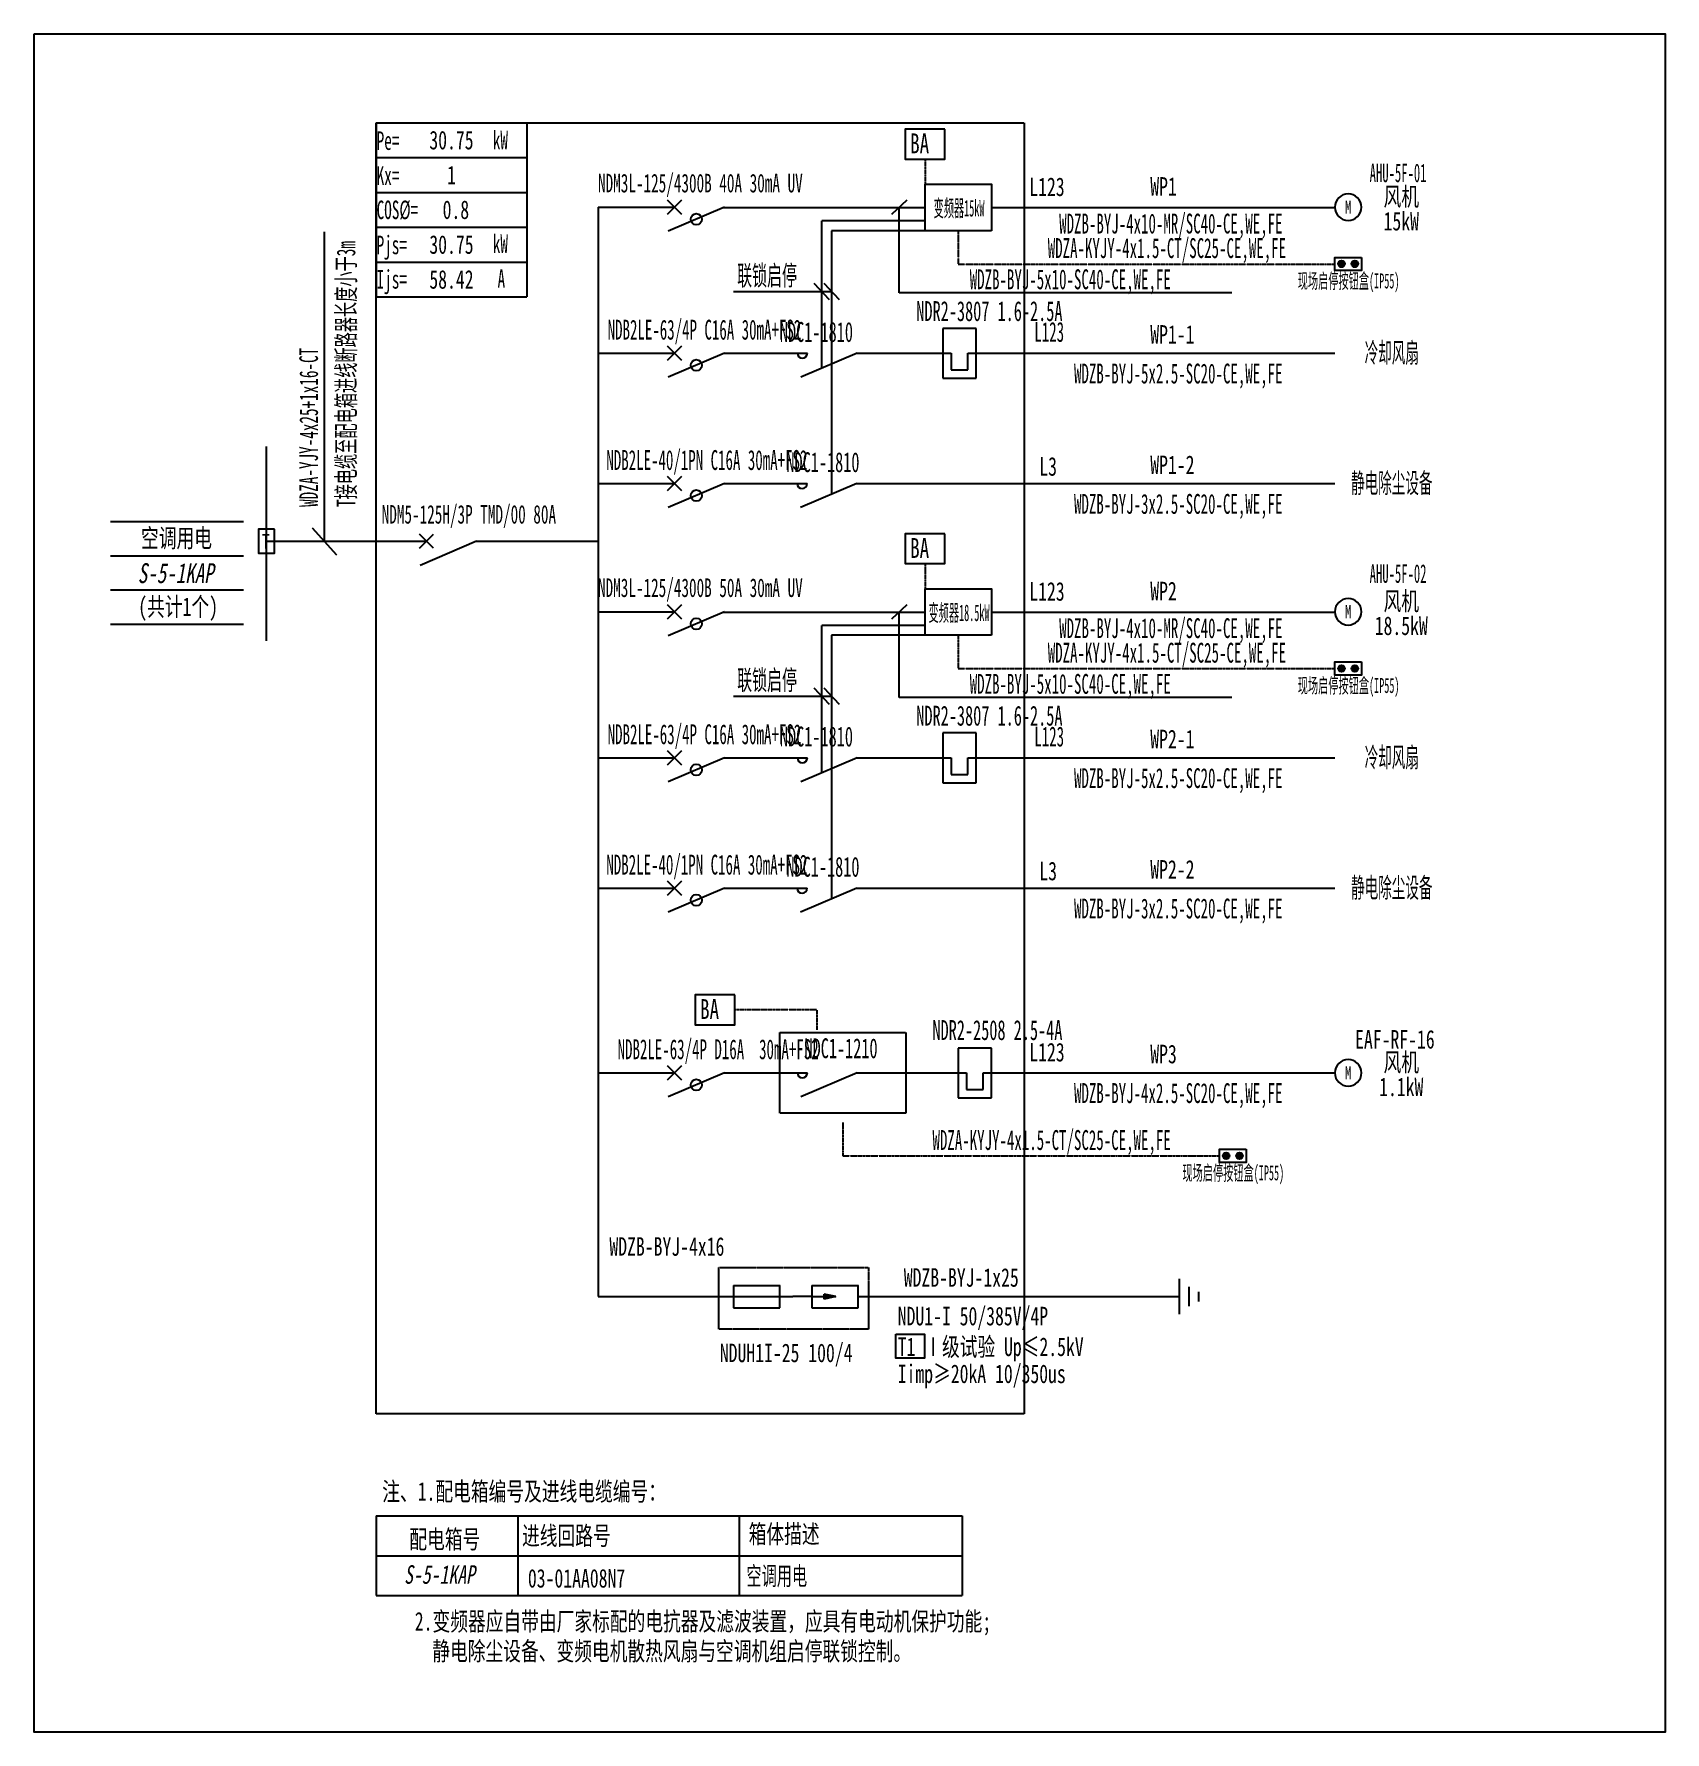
# Model space of a CAD drawing. Extents: x 307521 to 309944, y 295548 to 298073.
import ezdxf
from ezdxf.enums import TextEntityAlignment as Align

# ---------------------------------------------------------------- set-up
doc = ezdxf.new("R2010")
doc.units = 0
doc.header["$MEASUREMENT"] = 0
for name, pattern in [('DASH', [0.35, 0.25, -0.1]), ('DASHDOT', [1, 0.5, -0.25, 0, -0.25]), ('DASHED', [0.75, 0.5, -0.25]), ('DASHED2', [0.375, 0.25, -0.125])]:
    doc.linetypes.add(name, pattern=pattern)
for name, color, linetype in [('D_E_Eqpm(强电设备)', 100, 'Continuous'), ('D_E_Eqpm（强电设备）', 100, 'Continuous'), ('D_E_Text(强电文字)', 51, 'Continuous'), ('D_E_Text（强电文字）', 51, 'Continuous'), ('D_E_Wire(强电线缆)', 10, 'Continuous'), ('D_E_Wire（强电线缆）', 10, 'Continuous'), ('D_T_TableDim(表格尺寸)', 255, 'Continuous'), ('D_T_TableDim（表格尺寸）', 255, 'Continuous'), ('DQ_Eqpm', 100, 'Continuous'), ('E_E_Text（强电文字）', 51, 'Continuous'), ('E_E_Wire（强电线缆）', 10, 'Continuous'), ('系统图', 220, 'Continuous')]:
    doc.layers.add(name, color=color, linetype=linetype)
doc.styles.add('电气', font='', dxfattribs={"width": 0.7})
doc.styles.add('电气箱', font='simhei.ttf', dxfattribs={"width": 0.8, "oblique": 10})
doc.styles.get('电气').set_extended_font_data('SimSun')

# ---------------------------------------------------------------- blocks, each defined once
blk = doc.blocks.new('1')
at = {"layer": 'D_E_Eqpm(强电设备)'}
for p, q in [((-314387, 61832), (-314387, 61082)), ((-313887, 61832), (-314387, 61832)), ((-313887, 61082), (-313887, 61832)), ((-314262, 61457), (-314262, 61207)), ((-314012, 61207), (-314012, 61457)), ((-314262, 61207), (-314012, 61207)), ((-314387, 61082), (-313887, 61082))]:
    blk.add_line(p, q, dxfattribs=at)
blk = doc.blocks.new('T接箱')
at = {"layer": 'DQ_Eqpm'}
blk.add_lwpolyline([(313, 172), (73, 172), (73, -188), (313, -188)], close=True, dxfattribs=at)
at = {"layer": 'DQ_Eqpm', "color": 51, "style": '电气', "width": 0.8}
blk.add_text('T', height=220, dxfattribs=at).set_placement((120, -121))
blk = doc.blocks.new('电机启停按钮')
at = {"layer": 'D_E_Eqpm（强电设备）'}
for points in [[(150, 300, 1), (50, 300, 1)], [(50, 100, 1), (150, 100, 1)]]:
    blk.add_hatch(color=51, dxfattribs=at).paths.add_polyline_path(points)
blk.add_lwpolyline([(0, 400), (200, 400), (200, 0), (0, 0)], close=True, dxfattribs=at)
for centre in [(100, 300), (100, 100)]:
    blk.add_circle(centre, 50, dxfattribs=at)
blk = doc.blocks.new('电机')
at = {"layer": 'D_E_Eqpm（强电设备）'}
for start, end in [(90, 180), (180, 270), (0, 90), (270, 0)]:
    blk.add_arc((0, 0), 200, start, end, dxfattribs=at)
at = {"layer": 'D_E_Eqpm（强电设备）', "color": 51, "style": '电气', "width": 0.7}
blk.add_text('M', height=200, dxfattribs=at).set_placement((0, 0), align=Align.MIDDLE)

msp = doc.modelspace()

# ---------------------------------------------------------------- linework, layer by layer
at = {"linetype": 'DASHED'}
for p, q in [((308028.9, 297940.8, 0), (308991.9, 297940.8, 0)), ((308028.9, 296021.7, 0), (308028.9, 297940.8, 0)), ((308991.9, 297940.8, 0), (308991.9, 296021.7, 0)), ((308991.9, 296021.7, 0), (308028.9, 296021.7, 0))]:
    msp.add_line(p, q, dxfattribs=at)
for p, q in [((307634.5, 297348.2, 0), (307831.7, 297348.2, 0)), ((307634.5, 297297.3, 0), (307831.7, 297297.3, 0)), ((307634.5, 297246.4, 0), (307831.7, 297246.4, 0)), ((307634.5, 297195.5, 0), (307831.7, 297195.5, 0))]:
    msp.add_line(p, q)
at = {"linetype": 'DASHED2', "elevation": 0}
msp.add_lwpolyline([(308538.2, 296239.3), (308760.9, 296239.3), (308760.9, 296147.5), (308538.2, 296147.5)], close=True, dxfattribs=at)
at = {"layer": 'D_E_Eqpm(强电设备)', "color": 100}
for p, q in [((308462.2, 297805.1, 0), (308483.1, 297826, 0)), ((308483.1, 297805.1, 0), (308462.2, 297826, 0)), ((308483.1, 297826, 0), (308462.2, 297805.1, 0)), ((308462.2, 297826, 0), (308483.1, 297805.1, 0)), ((308546.6, 297815.5, 0), (308463.2, 297779.7, 0)), ((308462.2, 297587.9, 0), (308483.1, 297608.8, 0)), ((308483.1, 297587.9, 0), (308462.2, 297608.8, 0)), ((308483.1, 297608.8, 0), (308462.2, 297587.9, 0)), ((308462.2, 297608.8, 0), (308483.1, 297587.9, 0)), ((308546.6, 297598.3, 0), (308463.2, 297562.6, 0)), ((308743.8, 297598.3, 0), (308660.3, 297562.6, 0)), ((308462.2, 297394.1, 0), (308483.1, 297415, 0)), ((308483.1, 297394.1, 0), (308462.2, 297415, 0)), ((308483.1, 297415, 0), (308462.2, 297394.1, 0)), ((308462.2, 297415, 0), (308483.1, 297394.1, 0)), ((308546.6, 297404.5, 0), (308463.2, 297368.8, 0)), ((308743.4, 297404.5, 0), (308659.9, 297368.8, 0)), ((308093.6, 297308.4, 0), (308114.5, 297329.3, 0)), ((308114.5, 297308.4, 0), (308093.6, 297329.3, 0)), ((308178, 297318.8, 0), (308094.5, 297283, 0)), ((308462.2, 297203.6, 0), (308483.1, 297224.5, 0)), ((308483.1, 297203.6, 0), (308462.2, 297224.5, 0)), ((308483.1, 297224.5, 0), (308462.2, 297203.6, 0)), ((308462.2, 297224.5, 0), (308483.1, 297203.6, 0)), ((308546.6, 297214, 0), (308463.2, 297178.2, 0)), ((308462.2, 296986.4, 0), (308483.1, 297007.3, 0)), ((308483.1, 296986.4, 0), (308462.2, 297007.3, 0)), ((308483.1, 297007.3, 0), (308462.2, 296986.4, 0)), ((308462.2, 297007.3, 0), (308483.1, 296986.4, 0)), ((308546.6, 296996.8, 0), (308463.2, 296961.1, 0)), ((308743.8, 296996.8, 0), (308660.3, 296961.1, 0)), ((308462.2, 296792.6, 0), (308483.1, 296813.5, 0)), ((308483.1, 296792.6, 0), (308462.2, 296813.5, 0)), ((308483.1, 296813.5, 0), (308462.2, 296792.6, 0)), ((308462.2, 296813.5, 0), (308483.1, 296792.6, 0)), ((308546.6, 296803, 0), (308463.2, 296767.3, 0)), ((308743.4, 296803, 0), (308659.9, 296767.3, 0)), ((308462.2, 296518.1, 0), (308483.1, 296539, 0)), ((308483.1, 296518.1, 0), (308462.2, 296539, 0)), ((308483.1, 296539, 0), (308462.2, 296518.1, 0)), ((308462.2, 296539, 0), (308483.1, 296518.1, 0)), ((308546.6, 296528.5, 0), (308463.2, 296492.7, 0)), ((308743.8, 296528.5, 0), (308660.3, 296492.7, 0))]:
    msp.add_line(p, q, dxfattribs=at)
at = {"layer": 'D_E_Eqpm(强电设备)'}
for p, q in [((308559.9, 296212.6, 0), (308629.3, 296212.6, 0)), ((308559.9, 296212.6, 0), (308559.9, 296179, 0)), ((308629.1, 296179, 0), (308629.1, 296212.6, 0)), ((308676.4, 296212.6, 0), (308745.7, 296212.6, 0)), ((308676.4, 296212.6, 0), (308676.4, 296179, 0)), ((308745.5, 296179, 0), (308745.5, 296212.6, 0)), ((308559.9, 296179, 0), (308629.1, 296179, 0)), ((308676.4, 296195.8, 0), (308648.4, 296195.8, 0)), ((308676.4, 296195.8, 0), (308712.3, 296195.8, 0)), ((308676.4, 296179, 0), (308745.5, 296179, 0)), ((308712.3, 296195.8, 0), (308694.9, 296199.4, 0)), ((308694.9, 296192.2, 0), (308694.9, 296199.4, 0)), ((308712.3, 296195.8, 0), (308694.9, 296192.2, 0))]:
    msp.add_line(p, q, dxfattribs=at)
at = {"layer": 'D_E_Eqpm(强电设备)', "color": 100}
for centre in [(308662.5, 297598.3, 0), (308662.1, 297404.5, 0), (308662.5, 296996.8, 0), (308662.1, 296803, 0), (308662.5, 296528.5, 0)]:
    msp.add_arc(centre, 7.39, 180, 0, dxfattribs=at)
at = {"layer": 'D_E_Eqpm(强电设备)'}
msp.add_solid([(308694.9, 296192.2, 0), (308712.3, 296195.8, 0), (308694.9, 296199.4, 0)], dxfattribs=at)
at = {"layer": 'D_E_Eqpm（强电设备）', "elevation": 0}
for points in [[(308943.4, 297780.5), (308844.8, 297780.5), (308844.8, 297849.5), (308943.4, 297849.5)], [(308943.4, 297179), (308844.8, 297179), (308844.8, 297248), (308943.4, 297248)]]:
    msp.add_lwpolyline(points, close=True, dxfattribs=at)
at = {"layer": 'D_E_Eqpm（强电设备）'}
for centre in [(308504.9, 297797.6, 0), (308504.9, 297580.5, 0), (308504.9, 297386.7, 0), (308504.9, 297196.1, 0), (308504.9, 296979, 0), (308504.9, 296785.2, 0), (308504.9, 296510.6, 0)]:
    msp.add_circle(centre, 8.4, dxfattribs=at)
at = {"layer": 'D_E_Text(强电文字)', "color": 51}
for p, q in [((308817.7, 297825.7, 0), (308795, 297804.4, 0)), ((308806.3, 297688.2, 0), (308806.3, 297815, 0)), ((308560.3, 297690.2, 0), (308705.8, 297690.2, 0)), ((308679.5, 297702.3, 0), (308702.5, 297678.2, 0)), ((308694.3, 297702.3, 0), (308717.3, 297678.2, 0)), ((309300.7, 297688.2, 0), (308806.3, 297688.2, 0)), ((308817.7, 297224.2, 0), (308795, 297202.9, 0)), ((308806.3, 297086.7, 0), (308806.3, 297213.5, 0)), ((308560.3, 297088.7, 0), (308705.8, 297088.7, 0)), ((308679.5, 297100.8, 0), (308702.5, 297076.7, 0)), ((308694.3, 297100.8, 0), (308717.3, 297076.7, 0)), ((309300.7, 297086.7, 0), (308806.3, 297086.7, 0))]:
    msp.add_line(p, q, dxfattribs=at)
at = {"layer": 'D_E_Text(强电文字)', "elevation": 0}
for points in [[(308874.4, 297931.4), (308815.3, 297931.4), (308815.3, 297887), (308874.4, 297887)], [(308874.4, 297329.9), (308815.3, 297329.9), (308815.3, 297285.5), (308874.4, 297285.5)], [(308562.2, 296644.4), (308503, 296644.4), (308503, 296600), (308562.2, 296600)]]:
    msp.add_lwpolyline(points, close=True, dxfattribs=at)
at = {"layer": 'D_E_Text（强电文字）'}
for p, q in [((308028.9, 297940.8, 0), (308253.2, 297940.8, 0)), ((308028.9, 297940.8, 0), (308028.9, 297682.1, 0)), ((308253.2, 297940.8, 0), (308253.2, 297682.1, 0)), ((308028.9, 297889.1, 0), (308253.2, 297889.1, 0)), ((308028.9, 297837.3, 0), (308253.2, 297837.3, 0)), ((307952.1, 297318.8, 0), (307952.1, 297778.9, 0)), ((307952.1, 297318.8, 0), (307952.1, 297778.9, 0)), ((308028.9, 297785.6, 0), (308253.2, 297785.6, 0)), ((308028.9, 297733.8, 0), (308253.2, 297733.8, 0)), ((308028.9, 297682.1, 0), (308253.2, 297682.1, 0)), ((307934.1, 297338.8, 0), (307970.2, 297298.8, 0)), ((307934.1, 297338.8, 0), (307970.2, 297298.8, 0)), ((307634.5, 297297.3, 0), (307831.7, 297297.3, 0))]:
    msp.add_line(p, q, dxfattribs=at)
at = {"layer": 'D_E_Text（强电文字）', "elevation": 0}
msp.add_lwpolyline([(308801.2, 296139.8), (308844, 296139.8), (308844, 296104.5), (308801.2, 296104.5)], close=True, dxfattribs=at)
at = {"layer": 'D_E_Wire(强电线缆)', "color": 10, "linetype": 'DASHDOT', "ltscale": 0.5}
for p, q in [((308844.8, 297887, 0), (308844.8, 297849.5, 0)), ((308894.1, 297780.5, 0), (308894.1, 297731, 0)), ((308894.1, 297731, 0), (309453.9, 297731, 0)), ((308844.8, 297285.5, 0), (308844.8, 297248, 0)), ((308894.1, 297179, 0), (308894.1, 297129.5, 0)), ((308894.1, 297129.5, 0), (309453.9, 297129.5, 0)), ((308684, 296622.2, 0), (308562.2, 296622.2, 0)), ((308684, 296622.2, 0), (308684, 296592.6, 0)), ((308722.7, 296454.6, 0), (308722.7, 296405.1, 0)), ((308722.7, 296405.1, 0), (309282.5, 296405.1, 0))]:
    msp.add_line(p, q, dxfattribs=at)
at = {"layer": 'D_E_Wire(强电线缆)', "color": 10}
for p, q in [((308359.2, 297815.5, 0), (308472.7, 297815.5, 0)), ((308545.5, 297815, 0), (308844.8, 297815, 0)), ((308943.4, 297815, 0), (309453.9, 297815, 0)), ((308359.2, 297598.3, 0), (308472.7, 297598.3, 0)), ((308546.6, 297598.3, 0), (308669.9, 297598.3, 0)), ((308743.8, 297598.3, 0), (308883.7, 297598.3, 0)), ((308908.4, 297598.3, 0), (309453.9, 297598.3, 0)), ((308359.2, 297404.5, 0), (308472.7, 297404.5, 0)), ((308546.6, 297404.5, 0), (308669.5, 297404.5, 0)), ((308743.4, 297404.5, 0), (309453.9, 297404.5, 0)), ((308359.2, 297214, 0), (308472.7, 297214, 0)), ((308545.5, 297213.5, 0), (308844.8, 297213.5, 0)), ((308943.4, 297213.5, 0), (309453.9, 297213.5, 0)), ((308359.2, 296996.8, 0), (308472.7, 296996.8, 0)), ((308546.6, 296996.8, 0), (308669.9, 296996.8, 0)), ((308743.8, 296996.8, 0), (308883.7, 296996.8, 0)), ((308908.4, 296996.8, 0), (309453.9, 296996.8, 0)), ((308359.2, 296803, 0), (308472.7, 296803, 0)), ((308546.6, 296803, 0), (308669.5, 296803, 0)), ((308743.4, 296803, 0), (309453.9, 296803, 0)), ((308359.2, 296528.5, 0), (308472.7, 296528.5, 0)), ((308546.6, 296528.5, 0), (308669.9, 296528.5, 0)), ((308743.8, 296528.5, 0), (308906.5, 296528.5, 0)), ((308931.1, 296528.5, 0), (309453.9, 296528.5, 0))]:
    msp.add_line(p, q, dxfattribs=at)
at = {"layer": 'D_E_Wire（强电线缆）'}
for p, q in [((308359.2, 297815.5, 0), (308359.2, 296195.8, 0)), ((307866.2, 297170.8, 0), (307866.2, 297459.8, 0)), ((307866.2, 297318.8, 0), (308104, 297318.8, 0)), ((308178, 297318.8, 0), (308359.2, 297318.8, 0)), ((309222.8, 296169.5, 0), (309222.8, 296222.2, 0)), ((309237.2, 296181.5, 0), (309237.2, 296210.2, 0)), ((309251.5, 296188.6, 0), (309251.5, 296203, 0)), ((308359.2, 296195.8, 0), (308648.4, 296195.8, 0)), ((308745.5, 296195.8, 0), (309222.8, 296195.8, 0))]:
    msp.add_line(p, q, dxfattribs=at)
at = {"layer": 'D_T_TableDim(表格尺寸)', "linetype": 'DASH', "elevation": 0}
msp.add_lwpolyline([(308629.1, 296588.3), (308816.4, 296588.3), (308816.4, 296468.7), (308629.1, 296468.7)], close=True, dxfattribs=at)
at = {"layer": 'D_T_TableDim（表格尺寸）', "ltscale": 3.5}
for p, q in [((308028.9, 295869.7, 0), (308900.2, 295869.7, 0)), ((308028.9, 295869.7, 0), (308028.9, 295751.4, 0)), ((308239.7, 295869.7, 0), (308239.7, 295751.4, 0)), ((308568.4, 295869.7, 0), (308568.4, 295751.4, 0)), ((308900.2, 295869.7, 0), (308900.2, 295751.4, 0)), ((308028.9, 295810.5, 0), (308900.2, 295810.5, 0)), ((308028.9, 295810.5, 0), (308900.2, 295810.5, 0)), ((308028.9, 295751.4, 0), (308900.2, 295751.4, 0))]:
    msp.add_line(p, q, dxfattribs=at)
at = {"layer": 'E_E_Wire（强电线缆）', "linetype": 'DASH'}
for p, q in [((308691, 297795.3, 0), (308691, 297575.7, 0)), ((308844.8, 297795.3, 0), (308691, 297795.3, 0)), ((308705.8, 297780.5, 0), (308705.8, 297388.4, 0)), ((308844.8, 297780.5, 0), (308705.8, 297780.5, 0)), ((308691, 297193.8, 0), (308691, 296974.2, 0)), ((308844.8, 297193.8, 0), (308691, 297193.8, 0)), ((308705.8, 297179, 0), (308705.8, 296786.9, 0)), ((308844.8, 297179, 0), (308705.8, 297179, 0))]:
    msp.add_line(p, q, dxfattribs=at)
at = {"layer": '系统图', "ltscale": 9973.992009}
msp.add_lwpolyline([(307520.6, 298073), (309944.5, 298073), (309944.5, 295548.5), (307520.6, 295548.5)], close=True, dxfattribs=at)

# ---------------------------------------------------------------- block references
at = {"layer": 'D_E_Eqpm(强电设备)', "color": 100, "xscale": 0.0985882221232104, "yscale": 0.0985882221232104, "zscale": 0.0985882221232104}
for p in [(339866.3, 291539.4, 0), (339866.3, 290937.9, 0), (339889, 290469.5, 0)]:
    msp.add_blockref('1', p, dxfattribs=at)
at = {"layer": 'D_E_Eqpm（强电设备）', "xscale": 0.0985882221232104, "yscale": 0.0985882221232104, "zscale": 0.0985882221232104}
for name, p in [('电机', (309473.6, 297815.5, 0)), ('T接箱', (307847.2, 297319.6, 0)), ('电机', (309473.6, 297214, 0)), ('电机', (309473.6, 296528.5, 0))]:
    msp.add_blockref(name, p, dxfattribs=at)
at = {"layer": 'D_E_Eqpm（强电设备）', "xscale": 0.0985882221232104, "yscale": 0.0985882221232104, "zscale": 0.0985882221232104, "rotation": 270}
for p in [(309453.9, 297740.9, 0), (309453.9, 297139.4, 0), (309282.5, 296415, 0)]:
    msp.add_blockref('电机启停按钮', p, dxfattribs=at)

# ---------------------------------------------------------------- texts
at = {"layer": 'D_E_Text(强电文字)', "color": 51, "style": '电气'}
for s, height, width, p in [('BA', 29.58, 0.7, (308822.7, 297895.5, 0)), ('联锁启停', 29.58, 0.55, (308565.6, 297699.2, 0)), ('NDR2-3807 1.6-2.5A', 29.576, 0.6, (308831.8, 297646.2, 0)), ('NDB2LE-63/4P C16A 30mA+FS2', 29.576, 0.55, (308373.1, 297618.6, 0)), ('NDC1-1810', 29.58, 0.6, (308629, 297615.2, 0)), ('L123', 29.58, 0.55, (309007.2, 297615.3, 0)), ('NDB2LE-40/1PN C16A 30mA+FS2', 29.576, 0.55, (308371.2, 297424.8, 0)), ('NDC1-1810', 29.58, 0.6, (308638.7, 297421.6, 0)), ('BA', 29.58, 0.7, (308822.7, 297294, 0)), ('联锁启停', 29.58, 0.55, (308565.6, 297097.7, 0)), ('NDR2-3807 1.6-2.5A', 29.576, 0.6, (308831.8, 297044.7, 0)), ('NDB2LE-63/4P C16A 30mA+FS2', 29.576, 0.55, (308373.1, 297017.1, 0)), ('NDC1-1810', 29.58, 0.6, (308629, 297013.7, 0)), ('L123', 29.58, 0.55, (309007.2, 297013.8, 0)), ('NDB2LE-40/1PN C16A 30mA+FS2', 29.576, 0.55, (308371.2, 296823.3, 0)), ('NDC1-1810', 29.58, 0.6, (308638.7, 296820.1, 0)), ('BA', 29.58, 0.7, (308510.5, 296608.5, 0)), ('NDR2-2508 2.5-4A', 29.576, 0.6, (308855.8, 296577.3, 0)), ('NDB2LE-63/4P D16A  30mA+FS2', 29.576, 0.55, (308387.9, 296548.8, 0)), ('NDC1-1210', 29.58, 0.6, (308665.6, 296550.3, 0))]:
    msp.add_text(s, height=height, dxfattribs=dict(at, width=width)).set_placement(p)
at = {"layer": 'D_E_Text(强电文字)', "color": 51, "style": '电气', "width": 0.55}
for s, p in [('WDZB-BYJ-4x10-MR/SC40-CE,WE,FE', (309210.1, 297788.5, 0)), ('WDZA-KYJY-4x1.5-CT/SC25-CE,WE,FE', (309204.2, 297752, 0)), ('WDZB-BYJ-5x10-SC40-CE,WE,FE', (309060.6, 297704.7, 0)), ('WDZB-BYJ-5x2.5-SC20-CE,WE,FE', (309221.1, 297564.6, 0)), ('WDZB-BYJ-3x2.5-SC20-CE,WE,FE', (309221.1, 297370.8, 0)), ('WDZB-BYJ-4x10-MR/SC40-CE,WE,FE', (309210.1, 297187, 0)), ('WDZA-KYJY-4x1.5-CT/SC25-CE,WE,FE', (309204.2, 297150.5, 0)), ('WDZB-BYJ-5x10-SC40-CE,WE,FE', (309060.6, 297103.2, 0)), ('WDZB-BYJ-5x2.5-SC20-CE,WE,FE', (309221.1, 296963.1, 0)), ('WDZB-BYJ-3x2.5-SC20-CE,WE,FE', (309221.1, 296769.3, 0)), ('WDZB-BYJ-4x2.5-SC20-CE,WE,FE', (309221.1, 296494.8, 0)), ('WDZA-KYJY-4x1.5-CT/SC25-CE,WE,FE', (309032.9, 296426, 0))]:
    msp.add_text(s, height=29.576, dxfattribs=at).set_placement(p, align=Align.MIDDLE)
at = {"layer": 'D_E_Text(强电文字)', "style": '电气', "width": 0.7}
for s, p in [('WDZB-BYJ-4x16', (308375.7, 296256.6, 0)), ('WDZB-BYJ-1x25', (308813.2, 296210.5, 0)), ('T1 Ⅰ级试验 Up≤2.5kV ', (308804.2, 296107.5, 0)), ('Iimp≥20kA 10/350us', (308804.2, 296067.3, 0))]:
    msp.add_text(s, height=27.605, dxfattribs=at).set_placement(p)
at = {"layer": 'D_E_Text(强电文字)', "color": 51, "true_color": 0xffff7f, "style": '电气', "width": 0.7}
msp.add_text('NDU1-I 50/385V/4P', height=27.605, dxfattribs=at).set_placement((308804.2, 296153.1, 0))
at = {"layer": 'D_E_Text（强电文字）', "linetype": 'Continuous', "style": '电气', "width": 0.6}
for s, p in [('Pe=', (308029.8, 297900.6, 0)), ('kW', (308202.4, 297901.5, 0)), ('Kx=', (308029.8, 297848.7, 0)), ('COS%%C=', (308029.8, 297797.7, 0)), ('Pjs=', (308029.8, 297745.6, 0)), ('kW', (308202.4, 297747.4, 0)), ('Ijs=', (308029.8, 297694.4, 0)), ('A', (308209.5, 297695.6, 0))]:
    msp.add_text(s, height=27.6, dxfattribs=at).set_placement(p)
at = {"layer": 'D_E_Text（强电文字）', "style": '电气'}
for s, height, width, p in [('NDM3L-125/4300B 40A 30mA UV', 27.605, 0.6, (308510.9, 297849, 0)), ('风机', 27.6, 0.7, (309552.5, 297831.8, 0)), ('15kW', 27.6, 0.7, (309552.5, 297795.1, 0)), ('现场启停按钮盒(IP55)', 22.182, 0.5, (309474.3, 297704.6, 0)), ('NDM5-125H/3P TMD/00 80A', 27.605, 0.6, (308166.9, 297356.6, 0)), ('空调用电', 27.6, 0.7, (307732.4, 297324.1, 0)), ('(共计1个)', 27.6, 0.7, (307734.8, 297220, 0)), ('风机', 27.6, 0.7, (309552.5, 297230.3, 0)), ('现场启停按钮盒(IP55)', 22.182, 0.5, (309474.3, 297103.1, 0)), ('风机', 27.6, 0.7, (309552.5, 296544.8, 0)), ('1.1kW', 27.6, 0.7, (309552.5, 296508.1, 0)), ('现场启停按钮盒(IP55)', 22.182, 0.5, (309302.9, 296378.6, 0))]:
    msp.add_text(s, height=height, dxfattribs=dict(at, width=width)).set_placement(p, align=Align.MIDDLE)
at = {"layer": 'D_E_Text（强电文字）', "color": 51, "style": '电气', "width": 0.5}
for s, p in [('AHU-5F-01', (309547.8, 297852.7, 0)), ('AHU-5F-02', (309547.8, 297257, 0))]:
    msp.add_text(s, height=27.6, dxfattribs=at).set_placement(p, align=Align.CENTER)
at = {"layer": 'D_E_Text（强电文字）', "style": '电气'}
for s, height, width, p in [('L123', 27.6, 0.7, (308999.7, 297832, 0)), ('WP1', 27.6, 0.7, (309179.5, 297832.5, 0)), ('WP1-1', 27.6, 0.7, (309179.5, 297612.5, 0)), ('L3', 27.6, 0.7, (309014.6, 297416.3, 0)), ('WP1-2', 27.6, 0.7, (309179.5, 297418.7, 0)), ('L123', 27.6, 0.7, (308999.7, 297230.5, 0)), ('WP2', 27.6, 0.7, (309179.5, 297231, 0)), ('WP2-1', 27.6, 0.7, (309179.5, 297011, 0)), ('L3', 27.6, 0.7, (309014.6, 296814.8, 0)), ('WP2-2', 27.6, 0.7, (309179.5, 296817.2, 0)), ('EAF-RF-16', 27.6, 0.7, (309483.9, 296564.6, 0)), ('L123', 27.6, 0.7, (308999.7, 296545.5, 0)), ('WP3', 27.6, 0.7, (309179.5, 296542.7, 0)), ('注、1.配电箱编号及进线电缆编号：', 27.605, 0.7, (308038.1, 295892.4, 0)), ('配电箱号', 27.6, 0.7, (308078.4, 295821.3, 0)), ('进线回路号', 27.6, 0.7, (308245.9, 295826.6, 0)), ('箱体描述', 27.6, 0.7, (308582.7, 295829.1, 0)), ('空调用电', 27.6, 0.6, (308579.3, 295766.8, 0)), ('2.变频器应自带由厂家标配的电抗器及滤波装置，应具有电动机保护功能;', 27.605, 0.7, (308086.5, 295699.3, 0)), ('静电除尘设备、变频电机散热风扇与空调机组启停联锁控制。', 27.605, 0.7, (308112.5, 295655, 0))]:
    msp.add_text(s, height=height, dxfattribs=dict(at, width=width)).set_placement(p)
at = {"layer": 'D_E_Text（强电文字）', "style": '电气', "width": 0.45}
msp.add_text('变频器15kW', height=24.65, dxfattribs=at).set_placement((308895.3, 297814, 0), align=Align.MIDDLE_CENTER)
at = {"layer": 'D_E_Text（强电文字）', "style": '电气', "width": 0.6}
for s, p in [('T接电缆至配电箱进线断路器长度小于3m', (307998, 297369.8, 0)), ('T接电缆至配电箱进线断路器长度小于3m', (307998, 297369.8, 0)), ('WDZA-YJY-4x25+1x16-CT', (307942.6, 297369.8, 0))]:
    msp.add_text(s, height=27.605, rotation=90, dxfattribs=at).set_placement(p)
at = {"layer": 'D_E_Text（强电文字）', "color": 7, "style": '电气箱', "oblique": 10, "width": 0.7}
msp.add_text('S-5-1KAP', height=29.58, dxfattribs=at).set_placement((307731.2, 297271.4, 0), align=Align.MIDDLE)
at = {"layer": 'D_E_Text（强电文字）', "color": 51, "true_color": 0xffff7f, "style": '电气'}
for s, height, width, p in [('NDM3L-125/4300B 50A 30mA UV', 27.605, 0.6, (308510.9, 297247.5, 0)), ('18.5kW', 27.6, 0.7, (309552.5, 297193.6, 0))]:
    msp.add_text(s, height=height, dxfattribs=dict(at, width=width)).set_placement(p, align=Align.MIDDLE)
at = {"layer": 'D_E_Text（强电文字）', "color": 51, "true_color": 0xffff7f, "style": '电气', "width": 0.45}
msp.add_text('变频器18.5kW', height=24.65, dxfattribs=at).set_placement((308895.3, 297212.5, 0), align=Align.MIDDLE_CENTER)
at = {"layer": 'D_E_Text（强电文字）', "color": 51, "true_color": 0xffff7f, "style": '电气', "width": 0.7}
msp.add_text('NDUH1I-25 100/4', height=27.605, dxfattribs=at).set_placement((308539.8, 296098.4, 0))
at = {"layer": 'D_E_Text（强电文字）', "style": '电气箱', "oblique": 10, "width": 0.7}
msp.add_text('S-5-1KAP', height=27.6, dxfattribs=at).set_placement((308123.3, 295782.7, 0), align=Align.MIDDLE)
at = {"layer": 'D_E_Text（强电文字）', "color": 1, "style": '电气', "width": 0.7}
msp.add_text('03-01AA08N7', height=27.605, dxfattribs=at).set_placement((308254.6, 295763.3, 0))
at = {"layer": 'D_E_Text（强电文字）', "width": 224.268, "attachment_point": 5, "style": '电气'}
for s, insert, char_height in [('30.75', (308141, 297915, 0), 27.6), ('1', (308141, 297863.2, 0), 27.6), (' 0.8', (308141, 297811.5, 0), 27.6), ('{\\C200;30.75}', (308141, 297759.7, 0), 27.605), ('{\\C200;58.42}', (308141, 297707.9, 0), 27.605)]:
    msp.add_mtext(s, dxfattribs=dict(at, insert=insert, char_height=char_height))
at = {"layer": 'E_E_Text（强电文字）', "linetype": 'Continuous', "style": '电气', "width": 0.5}
for s, p in [('冷却风扇', (309538.4, 297584.4, 0)), ('静电除尘设备', (309538.4, 297390.6, 0)), ('冷却风扇', (309538.4, 296982.9, 0)), ('静电除尘设备', (309538.4, 296789.1, 0))]:
    msp.add_text(s, height=29.58, dxfattribs=at).set_placement(p, align=Align.CENTER)

doc.saveas('drawing.dxf')
